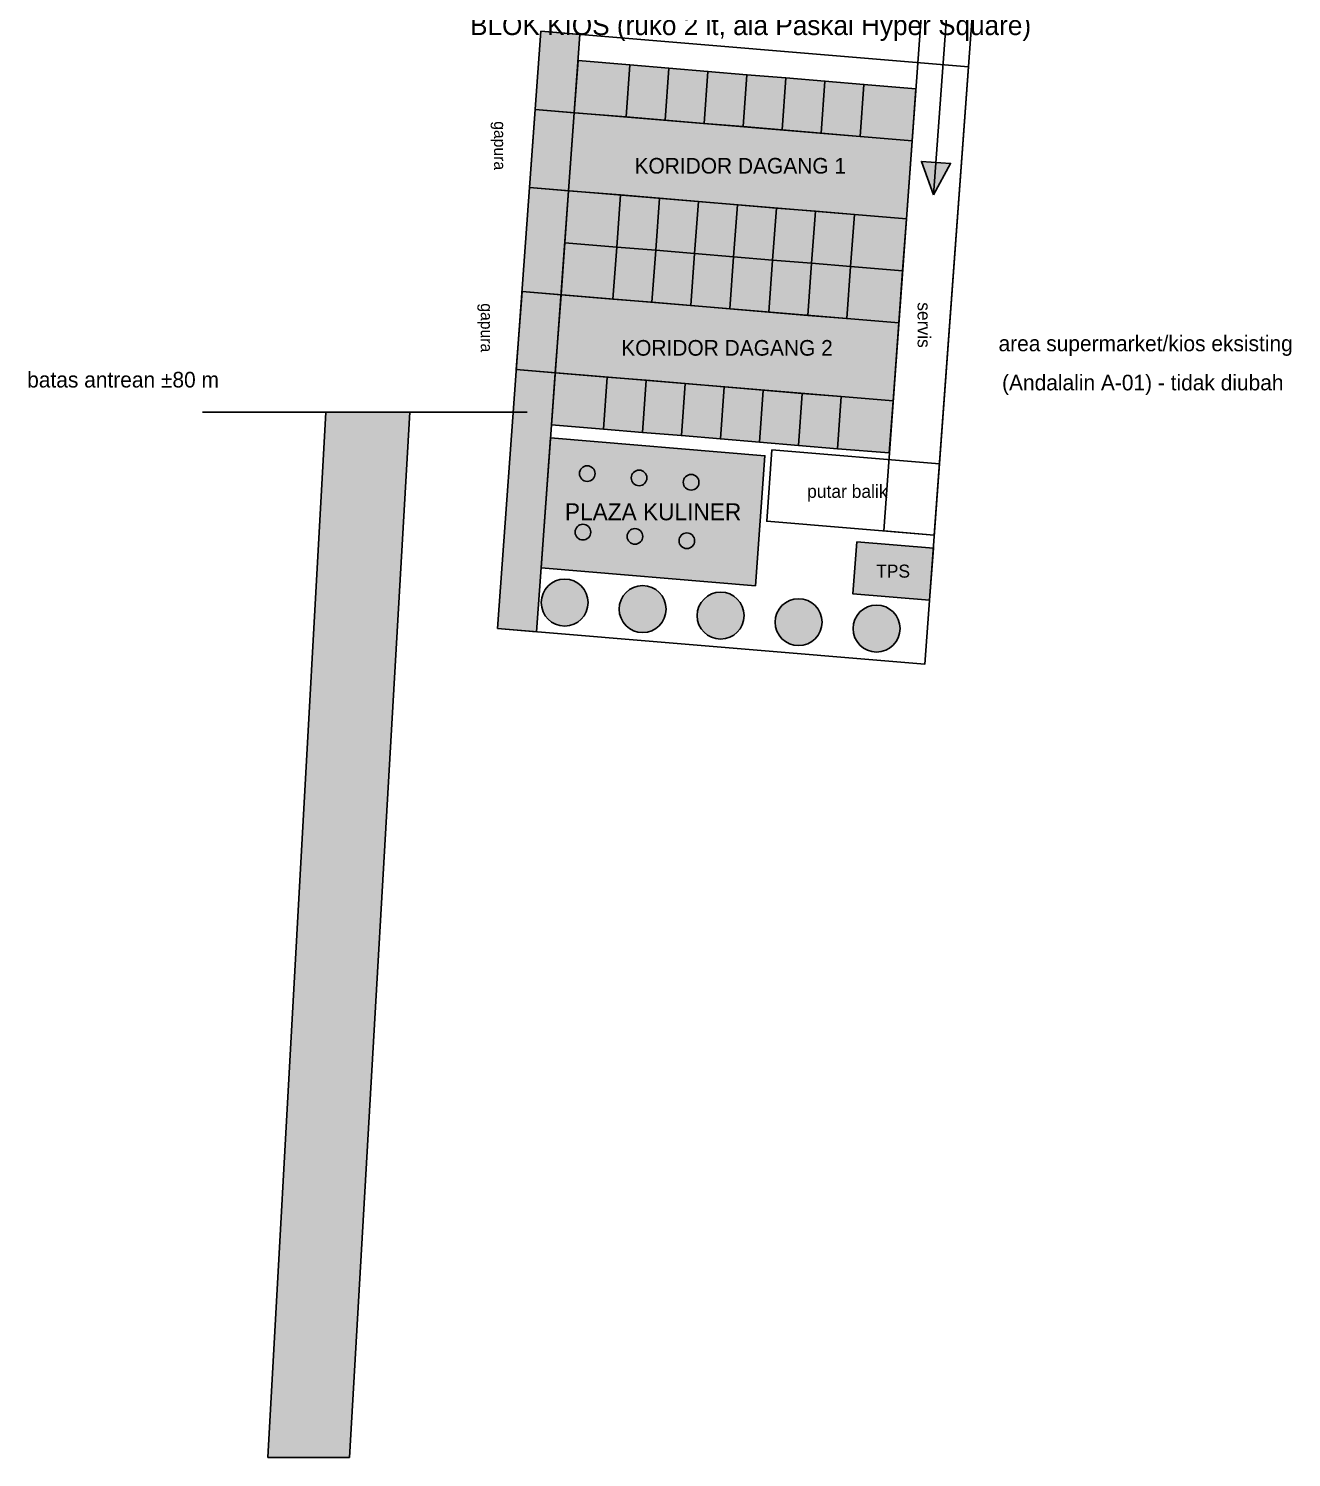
# Model space of a CAD drawing. Header units: centimetres. Extents: x 84414 to 95049, y -40145 to -11296.
# Drawn here: x 84414 to 94100, y -40145 to -29190 of the extents above; entities that cross this region are included whole.
import ezdxf
from ezdxf.enums import TextEntityAlignment as Align

# ---------------------------------------------------------------- set-up
doc = ezdxf.new("R2010")
doc.units = ezdxf.units.CM
for name, color, linetype in [('D_BlokKios_Koridor', 51, 'Continuous'), ('D_BlokKios_Unit', 6, 'Continuous'), ('D_Eksisting_Catatan', 9, 'Continuous'), ('D_Pasar_Servis', 252, 'Continuous'), ('D_Pejalan_Kaki', 3, 'Continuous'), ('D_Showcase_Plaza', 51, 'Continuous'), ('D_Sirkulasi', 5, 'Continuous'), ('D_Taman', 94, 'Continuous'), ('D_Teks', 7, 'Continuous'), ('D_Zona_Antrean', 1, 'Continuous')]:
    doc.layers.add(name, color=color, linetype=linetype)

msp = doc.modelspace()

# ---------------------------------------------------------------- hatches: boundary and pattern name
at = {"layer": 'D_BlokKios_Koridor', "transparency": 33554585}
for points in [[(88301, -29810), (91191, -30050), (91147, -30649), (88257, -30408)], [(88199, -31206), (91089, -31447), (91045, -32045), (88155, -31804)]]:
    msp.add_hatch(color=51, dxfattribs=at).paths.add_polyline_path(points)
at = {"layer": 'D_BlokKios_Unit', "transparency": 33554585}
for points in [[(88629, -29436), (89027, -29469), (88998, -29868), (88600, -29835)], [(89027, -29469), (89326, -29494), (89297, -29893), (88998, -29868)], [(89326, -29494), (89625, -29519), (89596, -29918), (89297, -29893)], [(89625, -29519), (89924, -29544), (89895, -29942), (89596, -29918)], [(89924, -29544), (90223, -29568), (90194, -29967), (89895, -29942)], [(90223, -29568), (90522, -29593), (90493, -29992), (90194, -29967)], [(90522, -29593), (90821, -29618), (90792, -30017), (90493, -29992)], [(90821, -29618), (91220, -29651), (91191, -30050), (90792, -30017)], [(88556, -30433), (88955, -30466), (88925, -30865), (88527, -30832)], [(88955, -30466), (89254, -30491), (89224, -30890), (88925, -30865)], [(89254, -30491), (89552, -30516), (89523, -30915), (89224, -30890)], [(89552, -30516), (89851, -30541), (89822, -30940), (89523, -30915)], [(89851, -30541), (90150, -30566), (90121, -30965), (89822, -30940)], [(90150, -30566), (90449, -30591), (90420, -30990), (90121, -30965)], [(90449, -30591), (90748, -30616), (90719, -31015), (90420, -30990)], [(90748, -30616), (91147, -30649), (91118, -31048), (90719, -31015)], [(88527, -30832), (88925, -30865), (88896, -31264), (88498, -31231)], [(88925, -30865), (89224, -30890), (89195, -31289), (88896, -31264)], [(89224, -30890), (89523, -30915), (89494, -31314), (89195, -31289)], [(89523, -30915), (89822, -30940), (89793, -31339), (89494, -31314)], [(89822, -30940), (90121, -30965), (90092, -31364), (89793, -31339)], [(90121, -30965), (90420, -30990), (90391, -31389), (90092, -31364)], [(90420, -30990), (90719, -31015), (90690, -31413), (90391, -31389)], [(90719, -31015), (91118, -31048), (91089, -31447), (90690, -31413)], [(88454, -31829), (88853, -31862), (88824, -32261), (88425, -32228)], [(88853, -31862), (89152, -31887), (89123, -32286), (88824, -32261)], [(89152, -31887), (89451, -31912), (89422, -32311), (89123, -32286)], [(89451, -31912), (89750, -31937), (89721, -32336), (89422, -32311)], [(89750, -31937), (90049, -31962), (90020, -32361), (89721, -32336)], [(90049, -31962), (90348, -31987), (90319, -32386), (90020, -32361)], [(90348, -31987), (90647, -32012), (90618, -32411), (90319, -32386)], [(90647, -32012), (91045, -32045), (91016, -32444), (90618, -32411)]]:
    msp.add_hatch(color=6, dxfattribs=at).paths.add_polyline_path(points)
at = {"layer": 'D_Pasar_Servis', "transparency": 33554585}
msp.add_hatch(color=252, dxfattribs=at).paths.add_polyline_path([(90766, -33126), (91354, -33175), (91325, -33573), (90737, -33525)])
at = {"layer": 'D_Pejalan_Kaki', "transparency": 33554585}
for points in [[(88344, -29211), (88643, -29236), (88310, -33814), (88011, -33789)], [(88301, -29810), (88600, -29835), (88556, -30433), (88257, -30408)], [(88199, -31206), (88498, -31231), (88454, -31829), (88155, -31804)]]:
    msp.add_hatch(color=3, dxfattribs=at).paths.add_polyline_path(points)
at = {"layer": 'D_Showcase_Plaza', "transparency": 33554585}
msp.add_hatch(color=51, dxfattribs=at).paths.add_polyline_path([(88418, -32328), (90062, -32465), (89989, -33462), (88345, -33325)])
at = {"layer": 'D_Sirkulasi', "transparency": 33554585}
msp.add_hatch(color=5, dxfattribs=at).paths.add_polyline_path([(91356, -30466), (91486, -30224), (91262, -30208)])
at = {"layer": 'D_Taman', "transparency": 33554585}
for points in [[(88706, -33591), (88705, -33574), (88703, -33556), (88699, -33539), (88693, -33522), (88685, -33506), (88676, -33491), (88665, -33477), (88654, -33464), (88640, -33452), (88626, -33442), (88611, -33432), (88595, -33425), (88579, -33419), (88561, -33415), (88544, -33412), (88526, -33411), (88509, -33412), (88491, -33415), (88474, -33419), (88457, -33425), (88441, -33432), (88426, -33442), (88412, -33452), (88399, -33464), (88387, -33477), (88377, -33491), (88368, -33506), (88360, -33522), (88354, -33539), (88350, -33556), (88347, -33574), (88346, -33591), (88347, -33609), (88350, -33626), (88354, -33643), (88360, -33660), (88368, -33676), (88377, -33691), (88387, -33705), (88399, -33718), (88412, -33730), (88426, -33741), (88441, -33750), (88457, -33758), (88474, -33763), (88491, -33768), (88509, -33770), (88526, -33771), (88544, -33770), (88561, -33768), (88579, -33763), (88595, -33758), (88611, -33750), (88626, -33741), (88640, -33730), (88654, -33718), (88665, -33705), (88676, -33691), (88685, -33676), (88693, -33660), (88699, -33643), (88703, -33626), (88705, -33609)], [(89304, -33641), (89303, -33623), (89301, -33606), (89296, -33589), (89291, -33572), (89283, -33556), (89274, -33541), (89263, -33527), (89251, -33514), (89238, -33502), (89224, -33491), (89209, -33482), (89193, -33475), (89176, -33469), (89159, -33464), (89142, -33462), (89124, -33461), (89107, -33462), (89089, -33464), (89072, -33469), (89055, -33475), (89039, -33482), (89024, -33491), (89010, -33502), (88997, -33514), (88985, -33527), (88975, -33541), (88965, -33556), (88958, -33572), (88952, -33589), (88948, -33606), (88945, -33623), (88944, -33641), (88945, -33659), (88948, -33676), (88952, -33693), (88958, -33710), (88965, -33726), (88975, -33741), (88985, -33755), (88997, -33768), (89010, -33780), (89024, -33791), (89039, -33800), (89055, -33807), (89072, -33813), (89089, -33818), (89107, -33820), (89124, -33821), (89142, -33820), (89159, -33818), (89176, -33813), (89193, -33807), (89209, -33800), (89224, -33791), (89238, -33780), (89251, -33768), (89263, -33755), (89274, -33741), (89283, -33726), (89291, -33710), (89296, -33693), (89301, -33676), (89303, -33659)], [(89902, -33691), (89901, -33673), (89899, -33656), (89894, -33639), (89888, -33622), (89881, -33606), (89872, -33591), (89861, -33577), (89849, -33564), (89836, -33552), (89822, -33541), (89807, -33532), (89791, -33525), (89774, -33519), (89757, -33514), (89740, -33512), (89722, -33511), (89704, -33512), (89687, -33514), (89670, -33519), (89653, -33525), (89637, -33532), (89622, -33541), (89608, -33552), (89595, -33564), (89583, -33577), (89572, -33591), (89563, -33606), (89556, -33622), (89550, -33639), (89546, -33656), (89543, -33673), (89542, -33691), (89543, -33708), (89546, -33726), (89550, -33743), (89556, -33760), (89563, -33776), (89572, -33791), (89583, -33805), (89595, -33818), (89608, -33830), (89622, -33840), (89637, -33850), (89653, -33857), (89670, -33863), (89687, -33867), (89704, -33870), (89722, -33871), (89740, -33870), (89757, -33867), (89774, -33863), (89791, -33857), (89807, -33850), (89822, -33840), (89836, -33830), (89849, -33818), (89861, -33805), (89872, -33791), (89881, -33776), (89888, -33760), (89894, -33743), (89899, -33726), (89901, -33708)], [(90500, -33741), (90499, -33723), (90497, -33706), (90492, -33688), (90486, -33672), (90479, -33656), (90470, -33641), (90459, -33626), (90447, -33613), (90434, -33602), (90420, -33591), (90405, -33582), (90389, -33574), (90372, -33568), (90355, -33564), (90338, -33562), (90320, -33561), (90302, -33562), (90285, -33564), (90268, -33568), (90251, -33574), (90235, -33582), (90220, -33591), (90206, -33602), (90193, -33613), (90181, -33626), (90170, -33641), (90161, -33656), (90154, -33672), (90148, -33688), (90144, -33706), (90141, -33723), (90140, -33741), (90141, -33758), (90144, -33776), (90148, -33793), (90154, -33810), (90161, -33825), (90170, -33841), (90181, -33855), (90193, -33868), (90206, -33880), (90220, -33890), (90235, -33899), (90251, -33907), (90268, -33913), (90285, -33917), (90302, -33920), (90320, -33921), (90338, -33920), (90355, -33917), (90372, -33913), (90389, -33907), (90405, -33899), (90420, -33890), (90434, -33880), (90447, -33868), (90459, -33855), (90470, -33841), (90479, -33825), (90486, -33810), (90492, -33793), (90497, -33776), (90499, -33758)], [(91098, -33790), (91097, -33773), (91095, -33755), (91090, -33738), (91084, -33722), (91077, -33706), (91068, -33690), (91057, -33676), (91045, -33663), (91032, -33651), (91018, -33641), (91003, -33632), (90987, -33624), (90970, -33618), (90953, -33614), (90936, -33611), (90918, -33610), (90900, -33611), (90883, -33614), (90866, -33618), (90849, -33624), (90833, -33632), (90818, -33641), (90804, -33651), (90791, -33663), (90779, -33676), (90768, -33690), (90759, -33706), (90752, -33722), (90746, -33738), (90741, -33755), (90739, -33773), (90738, -33790), (90739, -33808), (90741, -33826), (90746, -33843), (90752, -33859), (90759, -33875), (90768, -33890), (90779, -33905), (90791, -33918), (90804, -33930), (90818, -33940), (90833, -33949), (90849, -33957), (90866, -33963), (90883, -33967), (90900, -33970), (90918, -33970), (90936, -33970), (90953, -33967), (90970, -33963), (90987, -33957), (91003, -33949), (91018, -33940), (91032, -33930), (91045, -33918), (91057, -33905), (91068, -33890), (91077, -33875), (91084, -33859), (91090, -33843), (91095, -33826), (91097, -33808)]]:
    msp.add_hatch(color=94, dxfattribs=at).paths.add_polyline_path(points)
at = {"layer": 'D_Zona_Antrean', "transparency": 33554585}
msp.add_hatch(color=1, dxfattribs=at).paths.add_polyline_path([(86249, -40145), (86694, -32132), (87339, -32132), (86875, -40145)])

# ---------------------------------------------------------------- linework, layer by layer
at = {"layer": 'D_BlokKios_Koridor'}
for points in [[(88301, -29810), (91191, -30050), (91147, -30649), (88257, -30408)], [(88199, -31206), (91089, -31447), (91045, -32045), (88155, -31804)]]:
    msp.add_lwpolyline(points, close=True, dxfattribs=at)
at = {"layer": 'D_BlokKios_Unit'}
for points in [[(88629, -29436), (89027, -29469), (88998, -29868), (88600, -29835)], [(89027, -29469), (89326, -29494), (89297, -29893), (88998, -29868)], [(89326, -29494), (89625, -29519), (89596, -29918), (89297, -29893)], [(89625, -29519), (89924, -29544), (89895, -29942), (89596, -29918)], [(89924, -29544), (90223, -29568), (90194, -29967), (89895, -29942)], [(90223, -29568), (90522, -29593), (90493, -29992), (90194, -29967)], [(90522, -29593), (90821, -29618), (90792, -30017), (90493, -29992)], [(90821, -29618), (91220, -29651), (91191, -30050), (90792, -30017)], [(88556, -30433), (88955, -30466), (88925, -30865), (88527, -30832)], [(88955, -30466), (89254, -30491), (89224, -30890), (88925, -30865)], [(89254, -30491), (89552, -30516), (89523, -30915), (89224, -30890)], [(89552, -30516), (89851, -30541), (89822, -30940), (89523, -30915)], [(89851, -30541), (90150, -30566), (90121, -30965), (89822, -30940)], [(90150, -30566), (90449, -30591), (90420, -30990), (90121, -30965)], [(90449, -30591), (90748, -30616), (90719, -31015), (90420, -30990)], [(90748, -30616), (91147, -30649), (91118, -31048), (90719, -31015)], [(88527, -30832), (88925, -30865), (88896, -31264), (88498, -31231)], [(88925, -30865), (89224, -30890), (89195, -31289), (88896, -31264)], [(89224, -30890), (89523, -30915), (89494, -31314), (89195, -31289)], [(89523, -30915), (89822, -30940), (89793, -31339), (89494, -31314)], [(89822, -30940), (90121, -30965), (90092, -31364), (89793, -31339)], [(90121, -30965), (90420, -30990), (90391, -31389), (90092, -31364)], [(90420, -30990), (90719, -31015), (90690, -31413), (90391, -31389)], [(90719, -31015), (91118, -31048), (91089, -31447), (90690, -31413)], [(88454, -31829), (88853, -31862), (88824, -32261), (88425, -32228)], [(88853, -31862), (89152, -31887), (89123, -32286), (88824, -32261)], [(89152, -31887), (89451, -31912), (89422, -32311), (89123, -32286)], [(89451, -31912), (89750, -31937), (89721, -32336), (89422, -32311)], [(89750, -31937), (90049, -31962), (90020, -32361), (89721, -32336)], [(90049, -31962), (90348, -31987), (90319, -32386), (90020, -32361)], [(90348, -31987), (90647, -32012), (90618, -32411), (90319, -32386)], [(90647, -32012), (91045, -32045), (91016, -32444), (90618, -32411)]]:
    msp.add_lwpolyline(points, close=True, dxfattribs=at)
at = {"layer": 'D_Eksisting_Catatan'}
msp.add_lwpolyline([(88344, -29211), (91623, -29484), (91289, -34062), (88011, -33789)], close=True, dxfattribs=at)
at = {"layer": 'D_Pasar_Servis'}
msp.add_lwpolyline([(90766, -33126), (91354, -33175), (91325, -33573), (90737, -33525)], close=True, dxfattribs=at)
at = {"layer": 'D_Pejalan_Kaki'}
for points in [[(88344, -29211), (88643, -29236), (88310, -33814), (88011, -33789)], [(88301, -29810), (88600, -29835), (88556, -30433), (88257, -30408)], [(88199, -31206), (88498, -31231), (88454, -31829), (88155, -31804)]]:
    msp.add_lwpolyline(points, close=True, dxfattribs=at)
at = {"layer": 'D_Showcase_Plaza'}
msp.add_lwpolyline([(88418, -32328), (90062, -32465), (89989, -33462), (88345, -33325)], close=True, dxfattribs=at)
for centre in [(88699, -32602), (89097, -32635), (89496, -32669), (88666, -33051), (89065, -33084), (89463, -33117)]:
    msp.add_circle(centre, 60, dxfattribs=at)
at = {"layer": 'D_Sirkulasi'}
msp.add_line((91458, -29069), (91356, -30466), dxfattribs=at)
for points in [[(91278, -28854), (91666, -28886), (91361, -33075), (90973, -33042)], [(91356, -30466), (91486, -30224), (91262, -30208)], [(90116, -32419), (91401, -32526), (91361, -33075), (90076, -32968)]]:
    msp.add_lwpolyline(points, close=True, dxfattribs=at)
at = {"layer": 'D_Taman'}
for centre in [(88526, -33591), (89124, -33641), (89722, -33691), (90320, -33741), (90918, -33790)]:
    msp.add_circle(centre, 180, dxfattribs=at)
at = {"layer": 'D_Zona_Antrean'}
msp.add_line((85748, -32132), (88239, -32132), dxfattribs=at)
msp.add_lwpolyline([(86249, -40145), (86694, -32132), (87339, -32132), (86875, -40145)], close=True, dxfattribs=at)

# ---------------------------------------------------------------- texts
at = {"layer": 'D_Eksisting_Catatan'}
for s, p in [('area supermarket/kios eksisting', (92982, -31604)), ('(Andalalin A-01) - tidak diubah', (92960, -31904))]:
    msp.add_text(s, height=120, dxfattribs=at).set_placement(p, align=Align.MIDDLE_CENTER)
at = {"layer": 'D_Teks'}
for s, height, p in [('BLOK KIOS (ruko 2 lt, ala Paskal Hyper Square)', 150, (89952, -29165)), ('KORIDOR DAGANG 1', 120, (89873, -30242)), ('KORIDOR DAGANG 2', 120, (89771, -31638)), ('putar balik', 100, (90694, -32738)), ('PLAZA KULINER', 130, (89204, -32895)), ('TPS', 100, (91045, -33350))]:
    msp.add_text(s, height=height, dxfattribs=at).set_placement(p, align=Align.MIDDLE_CENTER)
for s, height, p in [('gapura', 90, (88030, -30088)), ('gapura', 90, (87928, -31484)), ('servis', 100, (91283, -31463))]:
    msp.add_text(s, height=height, rotation=-90, dxfattribs=at).set_placement(p, align=Align.MIDDLE_CENTER)
at = {"layer": 'D_Zona_Antrean'}
msp.add_text('batas antrean ±80 m', height=120, dxfattribs=at).set_placement((85139, -31882), align=Align.MIDDLE_CENTER)

doc.saveas('drawing.dxf')
